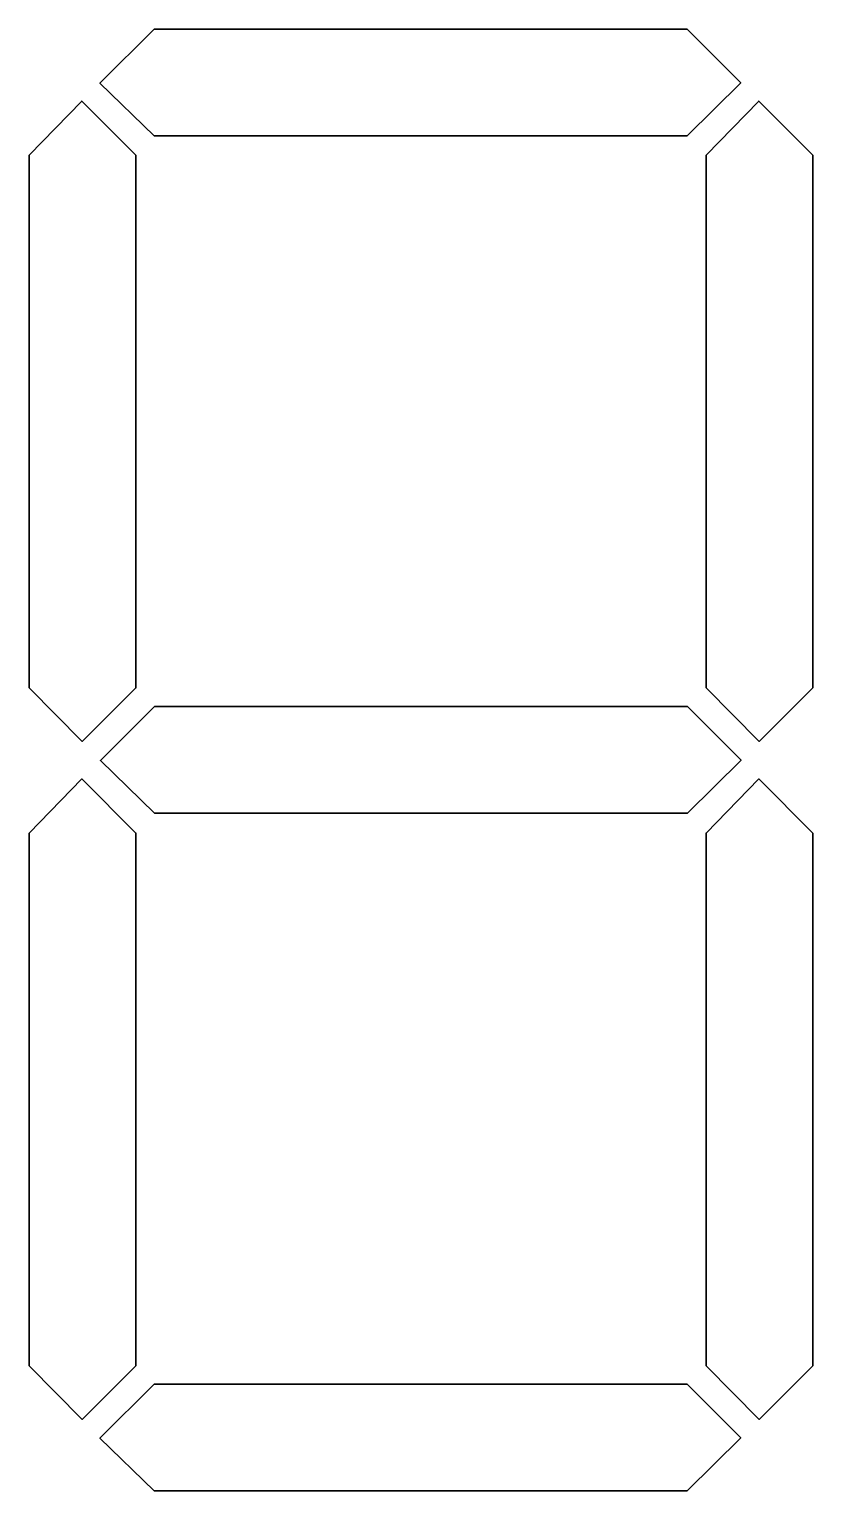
# Model space of a CAD drawing. Header units: inches. Extents: x 2.5 to 9.9, y -14 to -0.2.
import ezdxf

# ---------------------------------------------------------------- set-up
doc = ezdxf.new("R2010")
doc.units = ezdxf.units.IN
doc.header["$MEASUREMENT"] = 0
doc.layers.add('Layer 1', color=7, linetype='Continuous')

msp = doc.modelspace()

# ---------------------------------------------------------------- linework, layer by layer
at = {"layer": 'Layer 1', "color": 250, "lineweight": 35}
for points in [[(8.713, -1.231), (3.713, -1.231), (3.205, -0.738), (3.713, -0.231), (8.713, -0.231), (9.217, -0.735), (8.713, -1.231)], [(2.542, -6.414), (2.542, -1.414), (3.034, -0.906), (3.542, -1.414), (3.542, -6.414), (3.038, -6.917), (2.542, -6.414)], [(8.892, -6.414), (8.892, -1.414), (9.385, -0.906), (9.892, -1.414), (9.892, -6.414), (9.388, -6.917), (8.892, -6.414)], [(8.717, -7.589), (3.717, -7.589), (3.209, -7.096), (3.716, -6.589), (8.716, -6.589), (9.22, -7.093), (8.717, -7.589)], [(2.542, -12.777), (2.542, -7.777), (3.034, -7.269), (3.542, -7.777), (3.542, -12.777), (3.038, -13.281), (2.542, -12.777)], [(8.892, -12.777), (8.892, -7.777), (9.385, -7.269), (9.892, -7.777), (9.892, -12.777), (9.388, -13.281), (8.892, -12.777)], [(8.713, -13.951), (3.713, -13.951), (3.205, -13.459), (3.713, -12.951), (8.713, -12.951), (9.217, -13.455), (8.713, -13.951)]]:
    msp.add_lwpolyline(points, dxfattribs=at)

doc.saveas('drawing.dxf')
